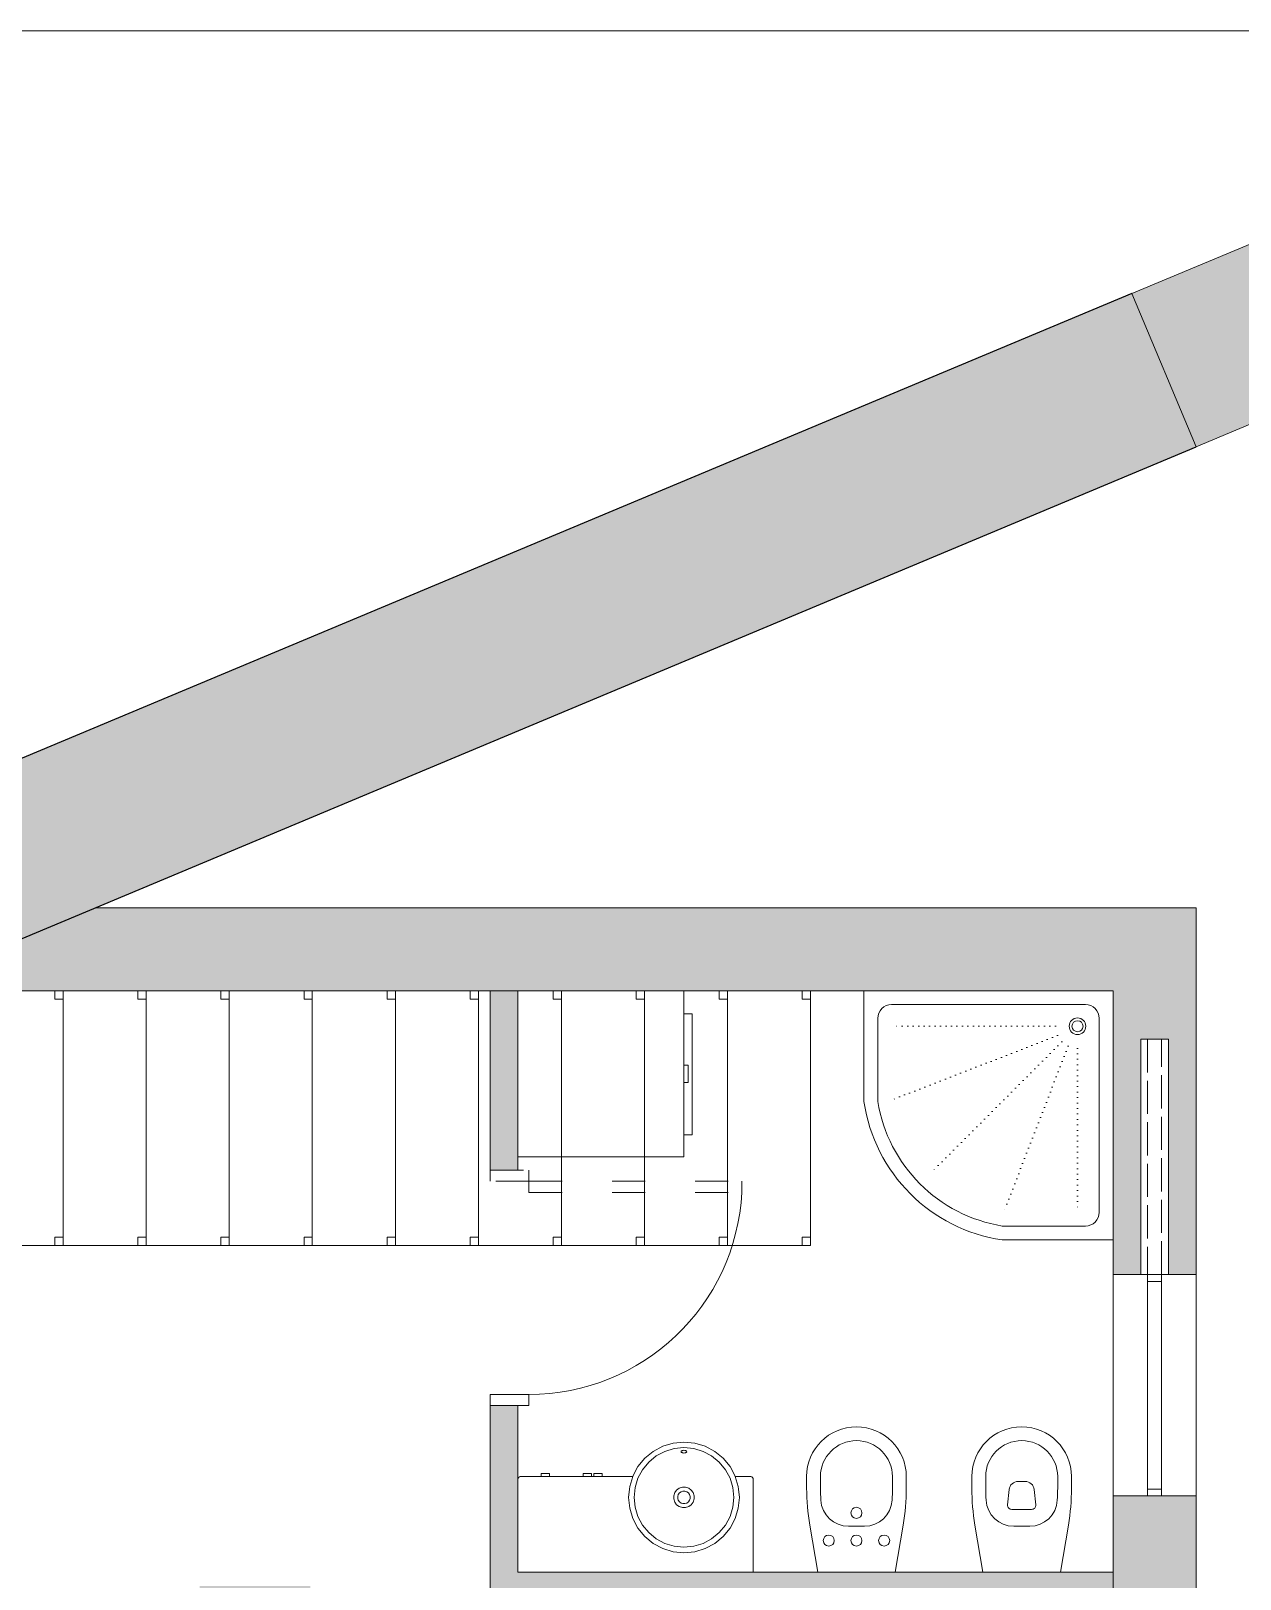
# Model space of a CAD drawing. Header units: millimetres. Extents: x 23333 to 28359, y 14545 to 18213.
# Drawn here: x 24686 to 25122, y 17380 to 17939 of the extents above; entities that cross this region are included whole.
import ezdxf

# ---------------------------------------------------------------- set-up
doc = ezdxf.new("R2010")
doc.units = ezdxf.units.MM
for name, pattern in [('ACAD_ISO02W100', [15, 12, -3]), ('ACAD_ISO03W100', [30, 12, -18]), ('DOT2', [0.125, 0, -0.125])]:
    doc.linetypes.add(name, pattern=pattern)
doc.layers.get('0').update_dxf_attribs({"lineweight": 18})
for name, color, linetype, lineweight in [('A-DOOR-FULL', 4, 'Continuous', 18), ('A-FURN', 9, 'Continuous', 13), ('MURO', 1, 'Continuous', 25), ('PROIEZIONI_finissime_fine lines', 251, 'Continuous', 5), ('vetro', 140, 'Continuous', 15), ('Wall', 7, 'Continuous', 20)]:
    doc.layers.add(name, color=color, linetype=linetype, lineweight=lineweight)

msp = doc.modelspace()

# ---------------------------------------------------------------- hatches: boundary and pattern name
at = {"layer": 'Wall', "true_color": 0x636466}
h = msp.add_hatch(color=251, dxfattribs=at)
h.dxf.hatch_style = 1
h.paths.add_polyline_path([(26447.66, 17149.14), (26357.68, 17111.46), (26380.85, 17056.12), (26470.84, 17093.8)])
h.paths.add_polyline_path([(26850.52, 17252.78), (26840.15, 17277.56), (26754.36, 17277.56), (26447.66, 17149.14), (26470.84, 17093.8)])
h.paths.add_polyline_path([(26827.35, 17308.13), (26754.36, 17277.56), (26840.15, 17277.56)])
h.paths.add_polyline_path([(26909.7, 17277.56), (26840.15, 17277.56), (26850.52, 17252.78)])
h.paths.add_polyline_path([(27263.82, 17425.85), (27240.65, 17481.19), (26827.35, 17308.13), (26840.15, 17277.56), (26909.7, 17277.56)])
h.paths.add_polyline_path([(27661.97, 17592.56), (27661.97, 17592.56), (27638.79, 17647.91), (27240.65, 17481.19), (27263.82, 17425.85)])
h.paths.add_polyline_path([(28226.14, 17828.81), (28202.97, 17884.15), (27733.61, 17687.61), (27733.61, 17622.56)])
h.paths.add_polyline_path([(27733.61, 17687.61), (27638.79, 17647.91), (27661.97, 17592.56), (27733.61, 17622.56)])
h.paths.add_polyline_path([(28334.5, 17939.23), (28202.97, 17884.15), (28226.14, 17828.81), (28357.68, 17883.88)])
h.paths.add_polyline_path([(25309.79, 17939.23), (25178.27, 17884.15), (25201.44, 17828.81), (25332.97, 17883.88)])
h.paths.add_polyline_path([(25178.27, 17884.15), (25083.35, 17844.41), (25106.52, 17789.06), (25201.44, 17828.81)])
h.paths.add_polyline_path([(25083.35, 17844.41), (24708.9, 17687.61), (24708.9, 17622.56), (25106.52, 17789.06)])
h.paths.add_polyline_path([(24708.9, 17622.56), (24708.9, 17687.61), (24458.74, 17582.86), (24481.91, 17527.52)])
h.paths.add_polyline_path([(24458.74, 17582.86), (24274.16, 17505.57), (24297.33, 17450.23), (24481.91, 17527.52)])
h.paths.add_polyline_path([(23648.16, 17243.44), (23332.97, 17111.46), (23356.14, 17056.12), (23671.33, 17188.1)])
h.paths.add_polyline_path([(23825.81, 17252.78), (23815.43, 17277.56), (23729.65, 17277.56), (23648.16, 17243.44), (23671.33, 17188.1)])
h.paths.add_polyline_path([(23802.64, 17308.13), (23729.65, 17277.56), (23815.43, 17277.56)])
h.paths.add_polyline_path([(23956.52, 17307.52), (23933.35, 17362.86), (23802.64, 17308.13), (23815.43, 17277.56), (23884.99, 17277.56)])
h.paths.add_polyline_path([(23884.99, 17277.56), (23815.43, 17277.56), (23825.81, 17252.78)])
h.paths.add_polyline_path([(24092.69, 17429.58), (23933.35, 17362.86), (23956.52, 17307.52), (24115.87, 17374.24)])
h = msp.add_hatch(color=251, dxfattribs=at)
h.dxf.hatch_style = 1
h.paths.add_polyline_path([(23986.52, 17592.56), (24115.87, 17592.56), (24115.87, 17622.19), (23956.52, 17622.56), (23956.52, 17372.56), (23986.52, 17385.13)])
h.paths.add_polyline_path([(24553.23, 17622.43), (24275.88, 17622.19), (24275.88, 17609.01), (24275.87, 17592.56), (24481.91, 17592.56)])
h.paths.add_polyline_path([(25106.52, 17622.56), (24708.9, 17622.56), (24637.25, 17592.56), (24694.25, 17592.56), (24694.25, 17592.56), (24697.25, 17592.56), (24754.25, 17592.56), (24754.25, 17592.56), (24757.25, 17592.56), (24784.25, 17592.56), (24784.25, 17592.56), (24787.25, 17592.56), (24934.25, 17592.56), (24934.25, 17592.56), (24937.25, 17592.56), (25076.52, 17592.56), (25076.52, 17502.56), (25076.52, 17490.06), (25086.52, 17490.06), (25086.52, 17575.06), (25096.52, 17575.06), (25096.52, 17490.06), (25106.52, 17490.06)])
h.paths.add_polyline_path([(24861.52, 17592.56), (24851.52, 17592.56), (24851.52, 17527.73), (24861.52, 17527.73)], flags=17)
h.paths.add_polyline_path([(25076.52, 17382.56), (24861.52, 17382.56), (24861.52, 17442.73), (24851.52, 17442.73), (24851.52, 17372.56), (25076.52, 17372.56)])
h.paths.add_polyline_path([(25106.52, 17410.06), (25076.52, 17410.06), (25076.52, 17227.56), (25084.02, 17227.56), (25084.02, 17347.56), (25099.02, 17347.56), (25099.02, 17227.56), (25106.52, 17227.56)])
h.paths.add_polyline_path([(25106.52, 17010.06), (25076.52, 17010.06), (25076.52, 16872.56), (25076.52, 16842.56), (25106.52, 16842.56)])
h.paths.add_polyline_path([(24786.52, 16967.56), (24756.52, 16967.56), (24756.52, 16962.56), (24756.52, 16842.56), (24786.52, 16842.56), (24786.52, 16872.56)])
h.paths.add_polyline_path([(24786.52, 17377.56), (24746.52, 17377.56), (24746.52, 17347.56), (24786.52, 17347.56)])
h.paths.add_polyline_path([(24396.52, 17377.56), (24356.52, 17377.56), (24356.52, 17347.56), (24368.39, 17347.56), (24396.52, 17347.56)])
h.paths.add_polyline_path([(24386.52, 16967.56), (24356.52, 16967.56), (24356.52, 16872.56), (24336.52, 16872.56), (24336.52, 16842.56), (24386.52, 16842.56)])
h.paths.add_polyline_path([(23986.52, 16962.56), (23986.52, 17320.08), (23956.52, 17307.52), (23956.52, 16842.56), (24119.02, 16842.56), (24119.02, 16850.06), (23999.02, 16850.06), (23999.02, 16865.06), (24119.02, 16865.06), (24119.02, 16872.56), (23986.52, 16872.56)])

# ---------------------------------------------------------------- linework, layer by layer
msp.add_line((23332.97, 17939.23), (25332.97, 17939.23))
at = {"color": 1}
for p, q in [((24697.25, 17592.56), (24694.25, 17592.56)), ((24694.25, 17592.56), (24694.25, 17589.56)), ((24697.25, 17500.51), (24697.25, 17592.56)), ((24697.25, 17589.56), (24697.25, 17592.56)), ((24727.25, 17592.56), (24724.25, 17592.56)), ((24724.25, 17592.56), (24724.25, 17589.56)), ((24727.25, 17500.51), (24727.25, 17592.56)), ((24727.25, 17589.56), (24727.25, 17592.56)), ((24757.25, 17592.56), (24754.25, 17592.56)), ((24754.25, 17592.56), (24754.25, 17589.56)), ((24757.25, 17500.51), (24757.25, 17592.56)), ((24757.25, 17589.56), (24757.25, 17592.56)), ((24787.25, 17592.56), (24784.25, 17592.56)), ((24784.25, 17592.56), (24784.25, 17589.56)), ((24787.25, 17500.51), (24787.25, 17592.56)), ((24787.25, 17589.56), (24787.25, 17592.56)), ((24817.25, 17592.56), (24814.25, 17592.56)), ((24814.25, 17592.56), (24814.25, 17589.56)), ((24817.25, 17500.51), (24817.25, 17592.56)), ((24817.25, 17589.56), (24817.25, 17592.56)), ((24847.25, 17592.56), (24844.25, 17592.56)), ((24844.25, 17592.56), (24844.25, 17589.56)), ((24847.25, 17500.51), (24847.25, 17592.56)), ((24847.25, 17589.56), (24847.25, 17592.56)), ((24877.25, 17592.56), (24874.25, 17592.56)), ((24874.25, 17592.56), (24874.25, 17589.56)), ((24877.25, 17500.51), (24877.25, 17592.56)), ((24877.25, 17589.56), (24877.25, 17592.56)), ((24907.25, 17592.56), (24904.25, 17592.56)), ((24904.25, 17592.56), (24904.25, 17589.56)), ((24907.25, 17500.51), (24907.25, 17592.56)), ((24907.25, 17589.56), (24907.25, 17592.56)), ((24937.25, 17592.56), (24934.25, 17592.56)), ((24934.25, 17592.56), (24934.25, 17589.56)), ((24937.25, 17500.51), (24937.25, 17592.56)), ((24937.25, 17589.56), (24937.25, 17592.56)), ((24967.25, 17592.56), (24964.25, 17592.56)), ((24964.25, 17592.56), (24964.25, 17589.56)), ((24967.25, 17500.51), (24967.25, 17592.56)), ((24967.25, 17589.56), (24967.25, 17592.56)), ((24694.25, 17589.56), (24697.25, 17589.56)), ((24724.25, 17589.56), (24727.25, 17589.56)), ((24754.25, 17589.56), (24757.25, 17589.56)), ((24784.25, 17589.56), (24787.25, 17589.56)), ((24814.25, 17589.56), (24817.25, 17589.56)), ((24844.25, 17589.56), (24847.25, 17589.56)), ((24874.25, 17589.56), (24877.25, 17589.56)), ((24904.25, 17589.56), (24907.25, 17589.56)), ((24934.25, 17589.56), (24937.25, 17589.56)), ((24964.25, 17589.56), (24967.25, 17589.56)), ((24697.25, 17503.51), (24694.25, 17503.51)), ((24694.25, 17503.51), (24694.25, 17500.51)), ((24697.25, 17500.51), (24697.25, 17503.51)), ((24727.25, 17503.51), (24724.25, 17503.51)), ((24724.25, 17503.51), (24724.25, 17500.51)), ((24727.25, 17500.51), (24727.25, 17503.51)), ((24757.25, 17503.51), (24754.25, 17503.51)), ((24754.25, 17503.51), (24754.25, 17500.51)), ((24757.25, 17500.51), (24757.25, 17503.51)), ((24787.25, 17503.51), (24784.25, 17503.51)), ((24784.25, 17503.51), (24784.25, 17500.51)), ((24787.25, 17500.51), (24787.25, 17503.51)), ((24817.25, 17503.51), (24814.25, 17503.51)), ((24814.25, 17503.51), (24814.25, 17500.51)), ((24817.25, 17500.51), (24817.25, 17503.51)), ((24847.25, 17503.51), (24844.25, 17503.51)), ((24844.25, 17503.51), (24844.25, 17500.51)), ((24847.25, 17500.51), (24847.25, 17503.51)), ((24877.25, 17503.51), (24874.25, 17503.51)), ((24874.25, 17503.51), (24874.25, 17500.51)), ((24877.25, 17500.51), (24877.25, 17503.51)), ((24907.25, 17503.51), (24904.25, 17503.51)), ((24904.25, 17503.51), (24904.25, 17500.51)), ((24907.25, 17500.51), (24907.25, 17503.51)), ((24937.25, 17503.51), (24934.25, 17503.51)), ((24934.25, 17503.51), (24934.25, 17500.51)), ((24937.25, 17500.51), (24937.25, 17503.51)), ((24967.25, 17503.51), (24964.25, 17503.51)), ((24964.25, 17503.51), (24964.25, 17500.51)), ((24967.25, 17500.51), (24967.25, 17503.51)), ((24637.25, 17500.51), (24967.25, 17500.51)), ((24694.25, 17500.51), (24697.25, 17500.51)), ((24724.25, 17500.51), (24727.25, 17500.51)), ((24754.25, 17500.51), (24757.25, 17500.51)), ((24784.25, 17500.51), (24787.25, 17500.51)), ((24814.25, 17500.51), (24817.25, 17500.51)), ((24844.25, 17500.51), (24847.25, 17500.51)), ((24874.25, 17500.51), (24877.25, 17500.51)), ((24904.25, 17500.51), (24907.25, 17500.51)), ((24934.25, 17500.51), (24937.25, 17500.51)), ((24964.25, 17500.51), (24967.25, 17500.51))]:
    msp.add_line(p, q, dxfattribs=at)
at = {"layer": 'A-DOOR-FULL', "linetype": 'ACAD_ISO03W100'}
for p, q in [((24865.52, 17523.73), (24865.52, 17519.73)), ((24865.52, 17523.73), (24942.52, 17523.73)), ((24865.52, 17519.73), (24942.52, 17519.73)), ((24942.42, 17519.73), (24942.42, 17523.73))]:
    msp.add_line(p, q, dxfattribs=at)
at = {"layer": 'A-DOOR-FULL'}
for p, q in [((24865.52, 17446.73), (24851.52, 17446.73)), ((24851.52, 17446.73), (24851.52, 17442.73)), ((24865.52, 17442.73), (24865.52, 17446.73)), ((24851.52, 17442.73), (24865.52, 17442.73))]:
    msp.add_line(p, q, dxfattribs=at)
at = {"layer": 'A-DOOR-FULL', "linetype": 'ACAD_ISO03W100'}
msp.add_lwpolyline([(24851.52, 17527.73), (24865.52, 17527.73), (24865.52, 17523.73), (24851.52, 17523.73)], dxfattribs=at)
at = {"layer": 'A-DOOR-FULL', "ltscale": 0.25}
msp.add_arc((24865.52, 17523.73), 77, 270, 357.0223, dxfattribs=at)
at = {"layer": 'A-FURN'}
for p, q in [((24861.52, 17592.56), (24921.52, 17592.56)), ((24921.52, 17592.56), (24861.52, 17592.56)), ((24921.52, 17592.56), (24921.52, 17579.56)), ((24986.52, 17552.56), (24986.52, 17592.56)), ((24986.52, 17592.56), (25076.52, 17592.56)), ((25076.52, 17502.56), (25076.52, 17592.56)), ((25066.52, 17587.56), (24996.52, 17587.56)), ((24921.52, 17584.26), (24924.52, 17584.26)), ((24924.52, 17584.26), (24924.52, 17540.56)), ((24991.52, 17582.56), (24991.52, 17552.56)), ((25071.52, 17512.56), (25071.52, 17582.56)), ((24921.52, 17545.56), (24921.52, 17579.56)), ((24921.52, 17565.68), (24923.02, 17565.68)), ((24923.02, 17565.68), (24923.02, 17559.45)), ((24921.52, 17559.45), (24923.02, 17559.45)), ((24921.52, 17532.56), (24921.52, 17545.56)), ((24924.52, 17540.56), (24921.52, 17540.56)), ((24861.52, 17532.56), (24921.52, 17532.56)), ((25076.52, 17506.71), (25076.52, 17522.56)), ((25036.52, 17507.56), (25066.52, 17507.56)), ((25036.52, 17502.56), (25076.52, 17502.56)), ((24911.52, 17424.53), (24908.79, 17422.29)), ((24914.63, 17426.19), (24911.52, 17424.53)), ((24918.01, 17427.22), (24914.63, 17426.19)), ((24921.52, 17427.56), (24918.01, 17427.22)), ((24920.52, 17426.06), (24920.56, 17426.21)), ((24920.52, 17426.06), (24920.56, 17425.92)), ((24920.56, 17426.21), (24920.67, 17426.32)), ((24920.56, 17425.92), (24920.67, 17425.8)), ((24920.67, 17426.32), (24920.82, 17426.42)), ((24920.67, 17425.8), (24920.82, 17425.71)), ((24920.82, 17426.42), (24920.99, 17426.49)), ((24920.82, 17425.71), (24920.99, 17425.64)), ((24920.99, 17426.49), (24921.21, 17426.54)), ((24920.99, 17425.64), (24921.21, 17425.59)), ((24921.21, 17426.54), (24921.52, 17426.56)), ((24921.21, 17425.59), (24921.52, 17425.56)), ((24925.03, 17427.22), (24921.52, 17427.56)), ((24921.83, 17426.54), (24921.52, 17426.56)), ((24921.83, 17425.59), (24921.52, 17425.56)), ((24922.05, 17426.49), (24921.83, 17426.54)), ((24922.05, 17425.64), (24921.83, 17425.59)), ((24922.22, 17426.42), (24922.05, 17426.49)), ((24922.22, 17425.71), (24922.05, 17425.64)), ((24922.37, 17426.32), (24922.22, 17426.42)), ((24922.37, 17425.8), (24922.22, 17425.71)), ((24922.48, 17426.21), (24922.37, 17426.32)), ((24922.48, 17425.92), (24922.37, 17425.8)), ((24922.52, 17426.06), (24922.48, 17426.21)), ((24922.52, 17426.06), (24922.48, 17425.92)), ((24928.41, 17426.19), (24925.03, 17427.22)), ((24931.52, 17424.53), (24928.41, 17426.19)), ((24934.25, 17422.29), (24931.52, 17424.53)), ((24906.55, 17419.56), (24904.89, 17416.45)), ((24908.79, 17422.29), (24906.55, 17419.56)), ((24936.49, 17419.56), (24934.25, 17422.29)), ((24938.15, 17416.45), (24936.49, 17419.56)), ((24869.88, 17417.06), (24872.88, 17417.06)), ((24885.06, 17417.06), (24888.06, 17417.06)), ((24888.92, 17417.06), (24891.92, 17417.06)), ((24901.82, 17412.56), (24901.52, 17409.56)), ((24901.82, 17412.56), (24901.9, 17413.47)), ((24901.82, 17412.56), (24901.82, 17412.56)), ((24903, 17417.06), (24901.9, 17413.47)), ((24903.87, 17413.08), (24903.52, 17409.56)), ((24904.89, 17416.45), (24903.87, 17413.08)), ((24919.82, 17412.91), (24918.87, 17412.22)), ((24920.93, 17413.27), (24919.82, 17412.91)), ((24922.11, 17413.27), (24920.93, 17413.27)), ((24923.22, 17412.91), (24922.11, 17413.27)), ((24924.17, 17412.22), (24923.22, 17412.91)), ((24939.17, 17413.08), (24938.15, 17416.45)), ((24939.52, 17409.56), (24939.17, 17413.08)), ((24940.04, 17417.06), (24941.14, 17413.47)), ((24941.14, 17413.47), (24941.22, 17412.56)), ((24941.52, 17409.56), (24941.22, 17412.56)), ((24901.52, 17409.56), (24901.9, 17405.66)), ((24903.52, 17409.56), (24903.87, 17406.05)), ((24918.18, 17411.27), (24917.82, 17410.15)), ((24917.82, 17410.15), (24917.82, 17408.98)), ((24917.82, 17408.98), (24918.18, 17407.86)), ((24918.87, 17412.22), (24918.18, 17411.27)), ((24918.18, 17407.86), (24918.87, 17406.91)), ((24918.87, 17406.91), (24919.82, 17406.22)), ((24919.47, 17410.61), (24919.25, 17409.92)), ((24919.25, 17409.92), (24919.25, 17409.2)), ((24919.25, 17409.2), (24919.47, 17408.52)), ((24919.89, 17411.19), (24919.47, 17410.61)), ((24919.47, 17408.52), (24919.89, 17407.94)), ((24920.48, 17411.61), (24919.89, 17411.19)), ((24919.89, 17407.94), (24920.48, 17407.51)), ((24921.16, 17411.84), (24920.48, 17411.61)), ((24920.48, 17407.51), (24921.16, 17407.29)), ((24921.88, 17411.84), (24921.16, 17411.84)), ((24921.16, 17407.29), (24921.88, 17407.29)), ((24922.56, 17411.61), (24921.88, 17411.84)), ((24921.88, 17407.29), (24922.56, 17407.51)), ((24923.15, 17411.19), (24922.56, 17411.61)), ((24922.56, 17407.51), (24923.15, 17407.94)), ((24923.57, 17410.61), (24923.15, 17411.19)), ((24923.15, 17407.94), (24923.57, 17408.52)), ((24923.22, 17406.22), (24924.17, 17406.91)), ((24923.79, 17409.92), (24923.57, 17410.61)), ((24923.57, 17408.52), (24923.79, 17409.2)), ((24923.79, 17409.2), (24923.79, 17409.92)), ((24924.86, 17411.27), (24924.17, 17412.22)), ((24924.17, 17406.91), (24924.86, 17407.86)), ((24925.22, 17410.15), (24924.86, 17411.27)), ((24924.86, 17407.86), (24925.22, 17408.98)), ((24925.22, 17408.98), (24925.22, 17410.15)), ((24939.17, 17406.05), (24939.52, 17409.56)), ((24941.14, 17405.66), (24941.52, 17409.56)), ((24901.9, 17405.66), (24903.04, 17401.91)), ((24903.04, 17401.91), (24904.89, 17398.45)), ((24903.87, 17406.05), (24904.89, 17402.68)), ((24904.89, 17402.68), (24906.55, 17399.56)), ((24919.82, 17406.22), (24920.93, 17405.86)), ((24920.93, 17405.86), (24922.11, 17405.86)), ((24922.11, 17405.86), (24923.22, 17406.22)), ((24936.49, 17399.56), (24938.15, 17402.68)), ((24938.15, 17402.68), (24939.17, 17406.05)), ((24938.15, 17398.45), (24940, 17401.91)), ((24940, 17401.91), (24941.14, 17405.66)), ((24904.89, 17398.45), (24907.38, 17395.42)), ((24906.55, 17399.56), (24908.79, 17396.84)), ((24908.79, 17396.84), (24911.52, 17394.6)), ((24931.52, 17394.6), (24934.25, 17396.84)), ((24934.25, 17396.84), (24936.49, 17399.56)), ((24935.66, 17395.42), (24938.15, 17398.45)), ((24907.38, 17395.42), (24910.41, 17392.93)), ((24910.41, 17392.93), (24913.87, 17391.09)), ((24911.52, 17394.6), (24914.63, 17392.93)), ((24913.87, 17391.09), (24917.62, 17389.95)), ((24914.63, 17392.93), (24918.01, 17391.91)), ((24918.01, 17391.91), (24921.52, 17391.56)), ((24921.52, 17391.56), (24925.03, 17391.91)), ((24925.03, 17391.91), (24928.41, 17392.93)), ((24925.42, 17389.95), (24929.17, 17391.09)), ((24928.41, 17392.93), (24931.52, 17394.6)), ((24929.17, 17391.09), (24932.63, 17392.93)), ((24932.63, 17392.93), (24935.66, 17395.42)), ((24917.62, 17389.95), (24921.52, 17389.56)), ((24921.52, 17389.56), (24925.42, 17389.95)), ((24969.83, 17382.56), (24997.83, 17382.56)), ((24983.83, 17382.56), (24983.83, 17382.56)), ((24983.83, 17382.56), (24983.83, 17382.56)), ((24983.83, 17382.56), (24983.83, 17382.56)), ((24983.83, 17382.56), (24983.83, 17382.56)), ((24983.83, 17382.56), (24983.83, 17382.56)), ((24983.83, 17382.56), (24983.83, 17382.56)), ((24983.83, 17382.56), (24983.83, 17382.56)), ((24983.83, 17382.56), (24983.83, 17382.56)), ((24983.83, 17382.56), (24983.83, 17382.56)), ((24983.83, 17382.56), (24983.83, 17382.56)), ((24983.83, 17382.56), (24983.83, 17382.56)), ((24983.83, 17382.56), (24983.83, 17382.56)), ((24983.83, 17382.56), (24983.83, 17382.56)), ((24983.83, 17382.56), (24983.83, 17382.56)), ((24983.83, 17382.56), (24983.83, 17382.56)), ((24983.83, 17382.56), (24983.83, 17382.56)), ((24983.83, 17382.56), (24983.83, 17382.56)), ((24983.83, 17382.56), (24983.83, 17382.56)), ((24983.83, 17382.56), (24983.83, 17382.56)), ((24983.83, 17382.56), (24983.83, 17382.56)), ((24983.83, 17382.56), (24983.83, 17382.56)), ((24983.83, 17382.56), (24983.83, 17382.56)), ((24983.83, 17382.56), (24983.83, 17382.56)), ((24983.83, 17382.56), (24983.83, 17382.56)), ((24983.83, 17382.56), (24983.83, 17382.56)), ((24983.83, 17382.56), (24983.83, 17382.56)), ((24983.83, 17382.56), (24983.83, 17382.56)), ((24983.83, 17382.56), (24983.83, 17382.56)), ((24983.83, 17382.56), (24983.83, 17382.56)), ((24983.83, 17382.56), (24983.83, 17382.56)), ((24983.83, 17382.56), (24983.83, 17382.56)), ((24983.83, 17382.56), (24983.83, 17382.56)), ((24983.83, 17382.56), (24983.83, 17382.56)), ((24983.83, 17382.56), (24983.83, 17382.56)), ((24983.83, 17382.56), (24983.83, 17382.56)), ((24983.83, 17382.56), (24983.83, 17382.56)), ((24983.83, 17382.56), (24983.83, 17382.56)), ((24983.83, 17382.56), (24983.83, 17382.56)), ((24983.83, 17382.56), (24983.83, 17382.56)), ((24983.83, 17382.56), (24983.83, 17382.56)), ((24983.83, 17382.56), (24983.83, 17382.56)), ((24983.83, 17382.56), (24983.83, 17382.56)), ((24983.83, 17382.56), (24983.83, 17382.56)), ((24983.83, 17382.56), (24983.83, 17382.56)), ((24983.83, 17382.56), (24983.83, 17382.56)), ((24983.83, 17382.56), (24983.83, 17382.56)), ((24983.83, 17382.56), (24983.83, 17382.56)), ((24983.83, 17382.56), (24983.83, 17382.56)), ((24983.83, 17382.56), (24983.83, 17382.56)), ((24983.83, 17382.56), (24983.83, 17382.56)), ((24983.83, 17382.56), (24983.83, 17382.56)), ((25029.52, 17382.56), (25057.52, 17382.56))]:
    msp.add_line(p, q, dxfattribs=at)
at = {"layer": 'A-FURN', "linetype": 'DOT2', "ltscale": 15}
for p, q in [((25055.69, 17579.74), (24996.52, 17579.74)), ((25056.44, 17576.35), (24996.52, 17553.08)), ((25058.03, 17574.08), (25011.77, 17527.82)), ((25060.31, 17572.49), (25037.03, 17512.56)), ((25063.69, 17571.74), (25063.69, 17512.56))]:
    msp.add_line(p, q, dxfattribs=at)
at = {"layer": 'A-FURN', "ltscale": 15}
for p, q in [((24965.83, 17417.06), (24965.83, 17412.9)), ((24970.83, 17417.06), (24970.83, 17412.9)), ((24996.83, 17417.06), (24996.83, 17412.9)), ((25001.83, 17417.06), (25001.83, 17412.9)), ((25025.52, 17417.06), (25025.52, 17412.9)), ((25030.52, 17417.06), (25030.52, 17412.9)), ((25038.44, 17406.86), (25038.98, 17412.37)), ((25042.27, 17415.34), (25044.77, 17415.34)), ((25048.05, 17412.37), (25048.6, 17406.86)), ((25056.52, 17417.06), (25056.52, 17412.9)), ((25061.52, 17417.06), (25061.52, 17412.9)), ((25039.93, 17405.21), (25047.11, 17405.21)), ((24966.96, 17399.53), (24969.83, 17382.56)), ((24980.94, 17399.12), (24986.72, 17399.12)), ((25000.71, 17399.53), (24997.83, 17382.56)), ((25026.64, 17399.53), (25029.52, 17382.56)), ((25040.63, 17399.12), (25046.41, 17399.12)), ((25060.4, 17399.53), (25057.52, 17382.56))]:
    msp.add_line(p, q, dxfattribs=at)
at = {"layer": 'A-FURN'}
msp.add_lwpolyline([(24891.92, 17417.06), (24891.92, 17418.17), (24888.92, 17418.17), (24888.92, 17417.06), (24888.06, 17417.06), (24888.06, 17418.17), (24885.06, 17418.17), (24885.06, 17417.06), (24872.88, 17417.06), (24872.88, 17418.17), (24869.88, 17418.17), (24869.88, 17417.06), (24862.38, 17417.06), (24862.05, 17416.97), (24861.77, 17416.72), (24861.58, 17416.32), (24861.52, 17415.87), (24861.52, 17382.56), (24946.52, 17382.56), (24946.52, 17415.87), (24946.46, 17416.32), (24946.27, 17416.72), (24945.99, 17416.97), (24945.66, 17417.06), (24940.04, 17417.06), (24940, 17417.22), (24938.15, 17420.68), (24935.66, 17423.71), (24932.63, 17426.19), (24929.17, 17428.04), (24925.42, 17429.18), (24921.52, 17429.56), (24917.62, 17429.18), (24913.87, 17428.04), (24910.41, 17426.19), (24907.38, 17423.71), (24904.89, 17420.68), (24903.04, 17417.22), (24903, 17417.06)], close=True, dxfattribs=at)
for radius in [3, 2]:
    msp.add_circle((25063.69, 17579.74), radius, dxfattribs=at)
at = {"layer": 'A-FURN', "ltscale": 15}
for centre in [(24983.83, 17403.97), (24973.83, 17393.97), (24983.83, 17393.97), (24993.83, 17393.97)]:
    msp.add_circle(centre, 2, dxfattribs=at)
at = {"layer": 'A-FURN'}
for centre, radius, start, end in [((24996.52, 17582.56), 5, 90, 180), ((25066.52, 17582.56), 5, 360, 90), ((25045.1, 17561.14), 59.2, 188.3326, 261.6674), ((25045.32, 17561.36), 54.51, 189.2856, 260.7144), ((25066.52, 17512.56), 5, 270, 360), ((24981.83, 17410.57), 20, 0, 0), ((24983.83, 17382.56), 0.00003, 207.4658, 270), ((24983.83, 17382.56), 0.00003, 90, 207.4658), ((24983.83, 17382.56), 0.00003, 27.4658, 90), ((24983.83, 17382.56), 0.00003, 270, 27.4658), ((24983.83, 17382.56), 0.00003, 270, 27.4658), ((24983.83, 17382.56), 0.00001, 27.4658, 90), ((24983.83, 17382.56), 0.00001, 270, 27.4658), ((24983.83, 17382.56), 0.00001, 207.4658, 270), ((24983.83, 17382.56), 0.00001, 90, 207.4658), ((24983.83, 17382.56), 0.00001, 270, 27.4658), ((24983.83, 17382.56), 0.00001, 27.4658, 90), ((24983.83, 17382.56), 0.00001, 270, 27.4658), ((24983.83, 17382.56), 0.00001, 27.4658, 90), ((24983.83, 17382.56), 0.00001, 270, 27.4658), ((24983.83, 17382.56), 0.00001, 207.4658, 270), ((24983.83, 17382.56), 0.00001, 207.4658, 270), ((24983.83, 17382.56), 0.00001, 207.4658, 270), ((24983.83, 17382.56), 0.00001, 90, 207.4658), ((24983.83, 17382.56), 0.00001, 207.4658, 270), ((24983.83, 17382.56), 0.00001, 90, 207.4658), ((24983.83, 17382.56), 0.00001, 90, 180), ((24983.83, 17382.56), 0.00001, 90, 180), ((24983.83, 17382.56), 0.00001, 180, 270), ((24983.83, 17382.56), 0.00001, 270, 0), ((24983.83, 17382.56), 0.00001, 0, 90), ((24983.83, 17382.56), 0.00001, 90, 180), ((24983.83, 17382.56), 0.00001, 180, 270), ((24983.83, 17382.56), 0.00001, 0, 90), ((24983.83, 17382.56), 0.00001, 270, 0), ((24983.83, 17382.56), 0.00001, 180, 270), ((24983.83, 17382.56), 0.00001, 270, 0), ((24983.83, 17382.56), 0.00001, 0, 90), ((24983.83, 17382.56), 0.00001, 90, 180), ((24983.83, 17382.56), 0.00001, 180, 270), ((24983.83, 17382.56), 0.00001, 90, 180), ((24983.83, 17382.56), 0.00001, 0, 90), ((24983.83, 17382.56), 0.00001, 270, 0), ((24983.83, 17382.56), 0.00001, 180, 270)]:
    msp.add_arc(centre, radius, start, end, dxfattribs=at)
at = {"layer": 'A-FURN', "ltscale": 15}
for centre, radius, start, end in [((24983.83, 17417.06), 18, 0, 180), ((25043.52, 17417.06), 18, 0, 180), ((24983.83, 17417.06), 13, 0, 180), ((25041.52, 17410.57), 20, 0, 0), ((25043.52, 17417.06), 13, 0, 180), ((25045.83, 17412.9), 80, 180, 189.6177), ((25045.83, 17412.9), 75, 180, 183.3334), ((24921.83, 17412.9), 75, 356.6666, 0), ((24921.83, 17412.9), 80, 350.3823, 0), ((25105.52, 17412.9), 80, 180, 189.6177), ((25105.52, 17412.9), 75, 180, 183.3334), ((25042.27, 17412.04), 3.3, 90, 174.362), ((25044.77, 17412.04), 3.3, 5.638, 90), ((24981.52, 17412.9), 75, 356.6666, 0), ((24981.52, 17412.9), 80, 350.3823, 0), ((24980.94, 17409.12), 10, 183.3334, 270), ((24986.72, 17409.12), 10, 270, 356.6666), ((25040.63, 17409.12), 10, 183.3334, 270), ((25039.93, 17406.71), 1.5, 174.362, 270), ((25046.41, 17409.12), 10, 270, 356.6666), ((25047.11, 17406.71), 1.5, 270, 5.638)]:
    msp.add_arc(centre, radius, start, end, dxfattribs=at)
at = {"layer": 'MURO'}
for p, q in [((25083.35, 17844.41), (24458.74, 17582.86)), ((24481.91, 17527.52), (25106.52, 17789.06))]:
    msp.add_line(p, q, dxfattribs=at)
at = {"layer": 'PROIEZIONI_finissime_fine lines'}
for p, q in [((25076.52, 17490.06), (25076.52, 17410.06)), ((25096.52, 17490.06), (25086.52, 17490.06)), ((25106.52, 17490.06), (25106.52, 17410.06))]:
    msp.add_line(p, q, dxfattribs=at)
at = {"layer": 'vetro'}
for p, q in [((25083.35, 17844.41), (25178.27, 17884.15)), ((25201.44, 17828.81), (25106.52, 17789.06)), ((24851.52, 17527.73), (24851.52, 17523.73)), ((25089.02, 17490.06), (25089.02, 17410.06)), ((25094.02, 17490.06), (25089.02, 17490.06)), ((25094.02, 17487.56), (25089.02, 17487.56)), ((25094.02, 17490.06), (25094.02, 17410.06)), ((25094.02, 17412.56), (25089.02, 17412.56)), ((25089.02, 17410.06), (25094.02, 17410.06))]:
    msp.add_line(p, q, dxfattribs=at)
at = {"layer": 'vetro', "linetype": 'ACAD_ISO02W100'}
for p, q in [((25094.02, 17575.06), (25089.02, 17575.06)), ((25089.02, 17575.06), (25089.02, 17490.06)), ((25094.02, 17490.06), (25094.02, 17575.06)), ((25089.02, 17490.06), (25094.02, 17490.06))]:
    msp.add_line(p, q, dxfattribs=at)
at = {"layer": 'Wall', "color": 1}
msp.add_line((25083.35, 17844.41), (25106.52, 17789.06), dxfattribs=at)
at = {"layer": 'Wall'}
for p, q in [((25106.52, 17622.56), (24708.9, 17622.56)), ((25106.52, 17490.06), (25106.52, 17622.56)), ((24637.25, 17592.56), (25076.52, 17592.56)), ((24851.52, 17592.56), (24851.52, 17527.73)), ((24861.52, 17592.56), (24861.52, 17532.56)), ((24861.52, 17527.73), (24861.52, 17592.56)), ((25076.52, 17490.06), (25076.52, 17592.56)), ((25086.52, 17575.06), (25096.52, 17575.06)), ((25086.52, 17490.06), (25086.52, 17575.06)), ((25096.52, 17490.06), (25096.52, 17575.06)), ((25086.52, 17490.06), (25076.52, 17490.06)), ((25096.52, 17490.06), (25106.52, 17490.06)), ((24851.52, 17372.56), (24851.52, 17442.73)), ((24861.52, 17442.73), (24861.52, 17382.56)), ((25076.52, 17227.56), (25076.52, 17410.06)), ((25076.52, 17410.06), (25106.52, 17410.06)), ((25106.52, 17227.56), (25106.52, 17410.06)), ((25076.52, 17382.56), (24861.52, 17382.56))]:
    msp.add_line(p, q, dxfattribs=at)

doc.saveas('drawing.dxf')
